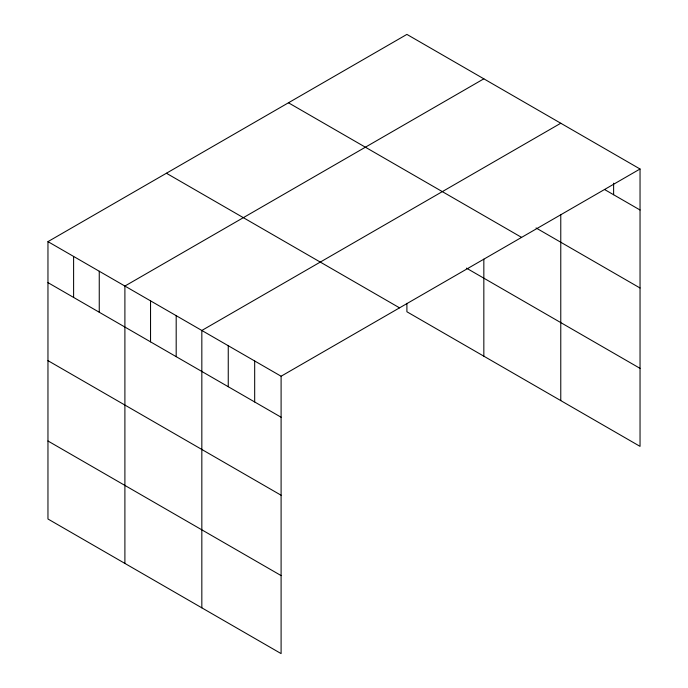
<?xml version="1.0" encoding="UTF-8"?>
<svg xmlns="http://www.w3.org/2000/svg" width="688" height="688" viewBox="0 0 688 688"><rect width="100%" height="100%" fill="white"/><g stroke="black" fill="none" stroke-linecap="round" stroke-linejoin="round"><path stroke-width="1.03" d="M47.962 241.634L281.1 376.233L281.1 653.6L47.962 519.001L47.962 241.634L406.9 34.4L640.038 168.999L640.038 446.366L406.9 311.767L406.9 303.331M483.836 78.819L124.898 286.053L124.898 563.42M560.772 123.238L201.833 330.472L201.833 607.839M281.1 376.233L640.038 168.999M604.503 189.484L640.038 209.995M536.047 227.96L640.038 287.997M288.453 102.787L521.59 237.386M466.438 268.131L640.038 368.364M166.41 173.247L399.547 307.846M47.962 282.63L281.1 417.229M47.962 360.632L281.1 495.231M47.962 440.999L281.1 575.598M613.619 183.18L613.619 194.738M560.772 214.828L560.772 400.605M483.836 259.144L483.836 356.186M254.68 360.976L254.68 401.973M228.253 345.729L228.253 386.716M176.188 315.663L176.188 356.659M150.543 300.854L150.543 341.85M99.253 271.244L99.253 312.24M73.607 256.435L73.607 297.431"/></g></svg>
